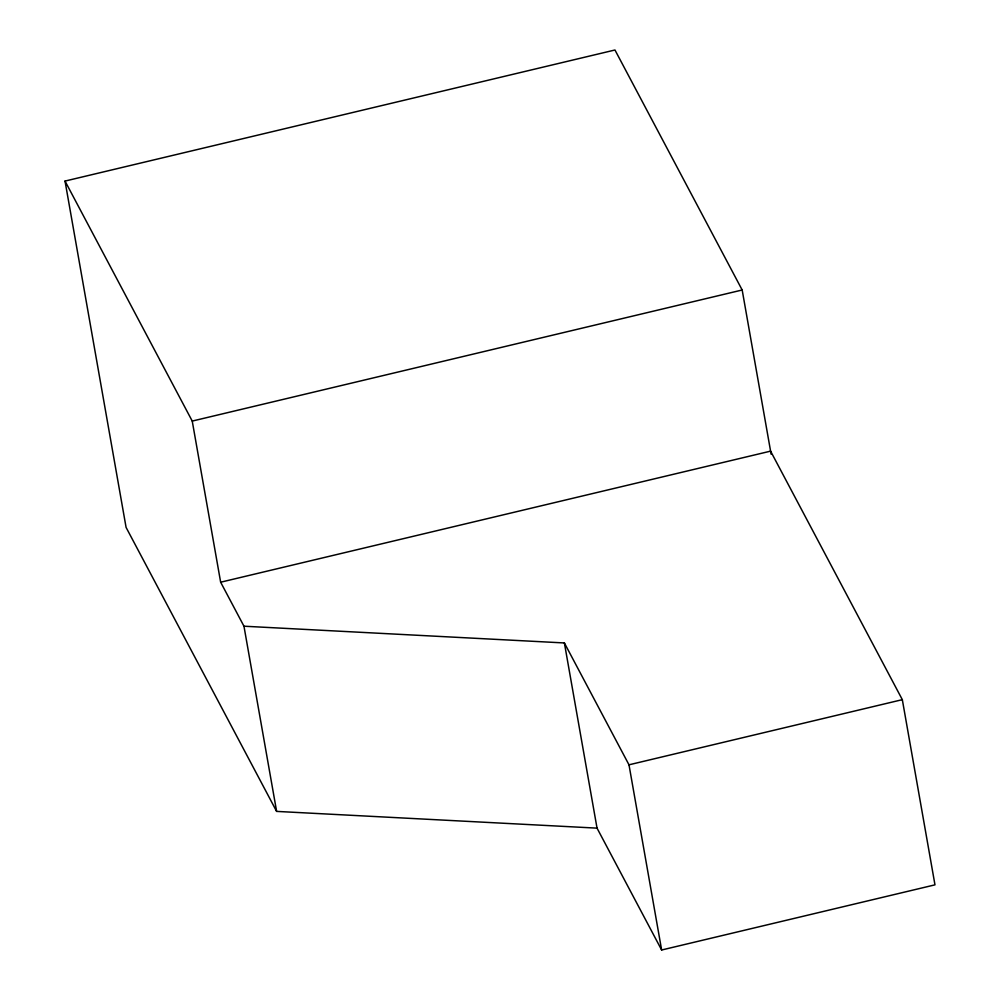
<?xml version="1.0" encoding="UTF-8"?>
<svg xmlns="http://www.w3.org/2000/svg" width="1000" height="1000" viewBox="0 0 1000 1000"><rect width="100%" height="100%" fill="white"/><g stroke="black" fill="none" stroke-linecap="round" stroke-linejoin="round"><path stroke-width="1.5" d="M65.025 181.075L192.237 421.075L220.65 582.212L770.588 451.138L902.325 699.663L934.975 884.85L661.637 950L597.038 828.138L276.625 811.4L126.088 527.413L65.025 181.075L614.963 50L742.175 290L771.125 454.2M192.237 421.075L742.175 290M220.65 582.212L243.962 626.213L564.388 642.95L628.987 764.812L902.325 699.663M628.987 764.812L661.637 950M564.388 642.95L597.038 828.138M243.962 626.213L276.625 811.4"/></g></svg>
